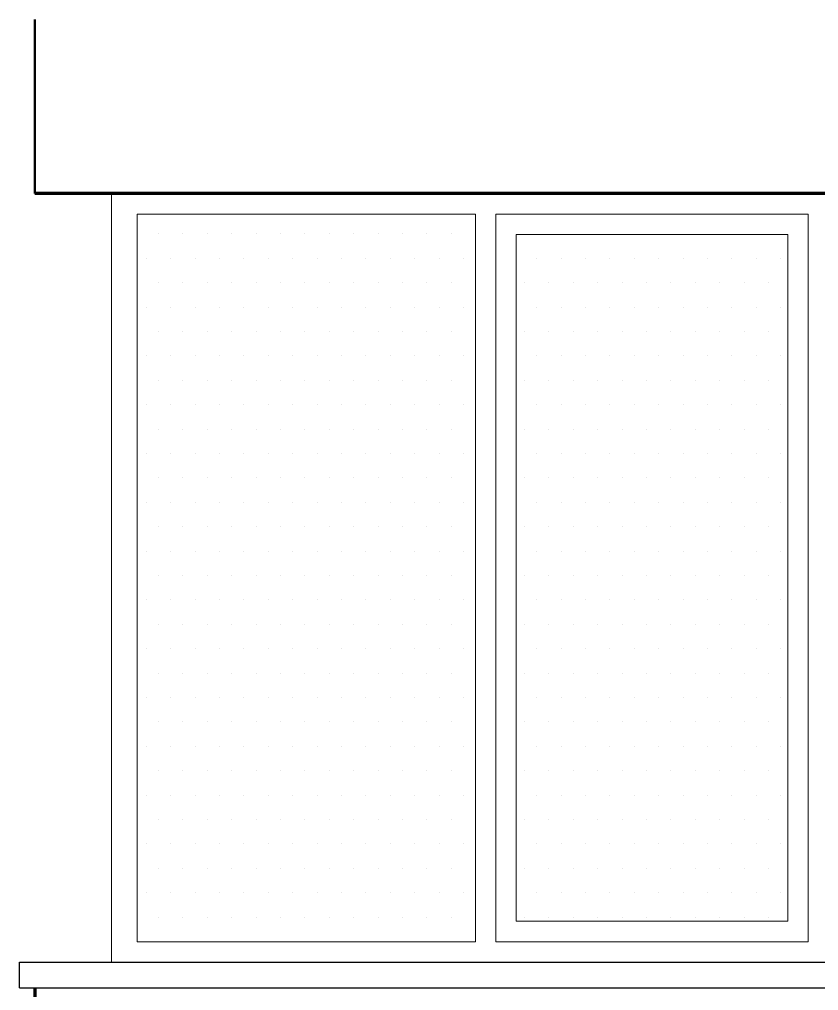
# Model space of a CAD drawing. Header units: millimetres. Extents: x 2016.56 to 2021.8, y 13721.83 to 13722.48.
# Drawn here: x 2021.68092 to 2021.71212, y 13722.35983 to 13722.39774 of the extents above; entities that cross this region are included whole.
import ezdxf

# ---------------------------------------------------------------- set-up
doc = ezdxf.new("R2010")
doc.units = ezdxf.units.MM
doc.layers.get('0').update_dxf_attribs({"lineweight": 20})
for name, color, linetype, lineweight in [('0.3', 150, 'Continuous', 30), ('0.5', 200, 'Continuous', 50), ('1.2', 120, 'Continuous', 120), ('DUVAR', 4, 'Continuous', 40)]:
    doc.layers.add(name, color=color, linetype=linetype, lineweight=lineweight)

msp = doc.modelspace()

# ---------------------------------------------------------------- linework, layer by layer
for p, q in [((2021.684524, 13722.390938), (2021.684524, 13722.360938)), ((2021.685524, 13722.390138), (2021.698724, 13722.390138)), ((2021.685524, 13722.390138), (2021.685524, 13722.361738)), ((2021.698724, 13722.390138), (2021.698724, 13722.361738)), ((2021.699524, 13722.390138), (2021.699524, 13722.361738)), ((2021.699524, 13722.390138), (2021.711724, 13722.390138)), ((2021.711724, 13722.390138), (2021.711724, 13722.361738)), ((2021.700324, 13722.389338), (2021.700324, 13722.362538)), ((2021.710924, 13722.389338), (2021.700324, 13722.389338)), ((2021.710924, 13722.389338), (2021.710924, 13722.362538)), ((2021.700324, 13722.362538), (2021.710924, 13722.362538)), ((2021.698724, 13722.361738), (2021.685524, 13722.361738)), ((2021.711724, 13722.361738), (2021.699524, 13722.361738))]:
    msp.add_line(p, q)
at = {"layer": '0.3'}
for p, q in [((2021.680924, 13722.360938), (2021.737124, 13722.360938)), ((2021.680924, 13722.359938), (2021.680924, 13722.360938)), ((2021.680924, 13722.359938), (2021.737124, 13722.359938))]:
    msp.add_line(p, q, dxfattribs=at)
at = {"layer": '0.5'}
for p in [(2021.681524, 13722.397738), (2021.736524, 13722.390938)]:
    msp.add_line(p, (2021.681524, 13722.390938), dxfattribs=at)
at = {"layer": '1.2'}
for p, q in [((2021.736524, 13722.390938), (2021.681524, 13722.390938)), ((2021.681524, 13722.359938), (2021.681524, 13722.330938))]:
    msp.add_line(p, q, dxfattribs=at)
at = {"layer": 'DUVAR'}
for p, q in [((2021.686353, 13722.389367), (2021.686353, 13722.389367)), ((2021.687305, 13722.389367), (2021.687305, 13722.389367)), ((2021.688258, 13722.389367), (2021.688258, 13722.389367)), ((2021.68921, 13722.389367), (2021.68921, 13722.389367)), ((2021.690163, 13722.389367), (2021.690163, 13722.389367)), ((2021.691115, 13722.389367), (2021.691115, 13722.389367)), ((2021.692068, 13722.389367), (2021.692068, 13722.389367)), ((2021.69302, 13722.389367), (2021.69302, 13722.389367)), ((2021.693973, 13722.389367), (2021.693973, 13722.389367)), ((2021.694925, 13722.389367), (2021.694925, 13722.389367)), ((2021.695878, 13722.389367), (2021.695878, 13722.389367)), ((2021.69683, 13722.389367), (2021.69683, 13722.389367)), ((2021.697783, 13722.389367), (2021.697783, 13722.389367)), ((2021.685877, 13722.388414), (2021.685877, 13722.388414)), ((2021.686829, 13722.388414), (2021.686829, 13722.388414)), ((2021.687782, 13722.388414), (2021.687782, 13722.388414)), ((2021.688734, 13722.388414), (2021.688734, 13722.388414)), ((2021.689687, 13722.388414), (2021.689687, 13722.388414)), ((2021.690639, 13722.388414), (2021.690639, 13722.388414)), ((2021.691592, 13722.388414), (2021.691592, 13722.388414)), ((2021.692544, 13722.388414), (2021.692544, 13722.388414)), ((2021.693497, 13722.388414), (2021.693497, 13722.388414)), ((2021.694449, 13722.388414), (2021.694449, 13722.388414)), ((2021.695402, 13722.388414), (2021.695402, 13722.388414)), ((2021.696354, 13722.388414), (2021.696354, 13722.388414)), ((2021.697307, 13722.388414), (2021.697307, 13722.388414)), ((2021.698259, 13722.388414), (2021.698259, 13722.388414)), ((2021.701117, 13722.388414), (2021.701117, 13722.388414)), ((2021.702069, 13722.388414), (2021.702069, 13722.388414)), ((2021.703022, 13722.388414), (2021.703022, 13722.388414)), ((2021.703974, 13722.388414), (2021.703974, 13722.388414)), ((2021.704927, 13722.388414), (2021.704927, 13722.388414)), ((2021.705879, 13722.388414), (2021.705879, 13722.388414)), ((2021.706832, 13722.388414), (2021.706832, 13722.388414)), ((2021.707784, 13722.388414), (2021.707784, 13722.388414)), ((2021.708737, 13722.388414), (2021.708737, 13722.388414)), ((2021.709689, 13722.388414), (2021.709689, 13722.388414)), ((2021.710642, 13722.388414), (2021.710642, 13722.388414)), ((2021.686353, 13722.387462), (2021.686353, 13722.387462)), ((2021.687305, 13722.387462), (2021.687305, 13722.387462)), ((2021.688258, 13722.387462), (2021.688258, 13722.387462)), ((2021.68921, 13722.387462), (2021.68921, 13722.387462)), ((2021.690163, 13722.387462), (2021.690163, 13722.387462)), ((2021.691115, 13722.387462), (2021.691115, 13722.387462)), ((2021.692068, 13722.387462), (2021.692068, 13722.387462)), ((2021.69302, 13722.387462), (2021.69302, 13722.387462)), ((2021.693973, 13722.387462), (2021.693973, 13722.387462)), ((2021.694925, 13722.387462), (2021.694925, 13722.387462)), ((2021.695878, 13722.387462), (2021.695878, 13722.387462)), ((2021.69683, 13722.387462), (2021.69683, 13722.387462)), ((2021.697783, 13722.387462), (2021.697783, 13722.387462)), ((2021.70064, 13722.387462), (2021.70064, 13722.387462)), ((2021.701593, 13722.387462), (2021.701593, 13722.387462)), ((2021.702545, 13722.387462), (2021.702545, 13722.387462)), ((2021.703498, 13722.387462), (2021.703498, 13722.387462)), ((2021.70445, 13722.387462), (2021.70445, 13722.387462)), ((2021.705403, 13722.387462), (2021.705403, 13722.387462)), ((2021.706355, 13722.387462), (2021.706355, 13722.387462)), ((2021.707308, 13722.387462), (2021.707308, 13722.387462)), ((2021.70826, 13722.387462), (2021.70826, 13722.387462)), ((2021.709213, 13722.387462), (2021.709213, 13722.387462)), ((2021.710165, 13722.387462), (2021.710165, 13722.387462)), ((2021.685877, 13722.386509), (2021.685877, 13722.386509)), ((2021.686829, 13722.386509), (2021.686829, 13722.386509)), ((2021.687782, 13722.386509), (2021.687782, 13722.386509)), ((2021.688734, 13722.386509), (2021.688734, 13722.386509)), ((2021.689687, 13722.386509), (2021.689687, 13722.386509)), ((2021.690639, 13722.386509), (2021.690639, 13722.386509)), ((2021.691592, 13722.386509), (2021.691592, 13722.386509)), ((2021.692544, 13722.386509), (2021.692544, 13722.386509)), ((2021.693497, 13722.386509), (2021.693497, 13722.386509)), ((2021.694449, 13722.386509), (2021.694449, 13722.386509)), ((2021.695402, 13722.386509), (2021.695402, 13722.386509)), ((2021.696354, 13722.386509), (2021.696354, 13722.386509)), ((2021.697307, 13722.386509), (2021.697307, 13722.386509)), ((2021.698259, 13722.386509), (2021.698259, 13722.386509)), ((2021.701117, 13722.386509), (2021.701117, 13722.386509)), ((2021.702069, 13722.386509), (2021.702069, 13722.386509)), ((2021.703022, 13722.386509), (2021.703022, 13722.386509)), ((2021.703974, 13722.386509), (2021.703974, 13722.386509)), ((2021.704927, 13722.386509), (2021.704927, 13722.386509)), ((2021.705879, 13722.386509), (2021.705879, 13722.386509)), ((2021.706832, 13722.386509), (2021.706832, 13722.386509)), ((2021.707784, 13722.386509), (2021.707784, 13722.386509)), ((2021.708737, 13722.386509), (2021.708737, 13722.386509)), ((2021.709689, 13722.386509), (2021.709689, 13722.386509)), ((2021.710642, 13722.386509), (2021.710642, 13722.386509)), ((2021.686353, 13722.385557), (2021.686353, 13722.385557)), ((2021.687305, 13722.385557), (2021.687305, 13722.385557)), ((2021.688258, 13722.385557), (2021.688258, 13722.385557)), ((2021.68921, 13722.385557), (2021.68921, 13722.385557)), ((2021.690163, 13722.385557), (2021.690163, 13722.385557)), ((2021.691115, 13722.385557), (2021.691115, 13722.385557)), ((2021.692068, 13722.385557), (2021.692068, 13722.385557)), ((2021.69302, 13722.385557), (2021.69302, 13722.385557)), ((2021.693973, 13722.385557), (2021.693973, 13722.385557)), ((2021.694925, 13722.385557), (2021.694925, 13722.385557)), ((2021.695878, 13722.385557), (2021.695878, 13722.385557)), ((2021.69683, 13722.385557), (2021.69683, 13722.385557)), ((2021.697783, 13722.385557), (2021.697783, 13722.385557)), ((2021.70064, 13722.385557), (2021.70064, 13722.385557)), ((2021.701593, 13722.385557), (2021.701593, 13722.385557)), ((2021.702545, 13722.385557), (2021.702545, 13722.385557)), ((2021.703498, 13722.385557), (2021.703498, 13722.385557)), ((2021.70445, 13722.385557), (2021.70445, 13722.385557)), ((2021.705403, 13722.385557), (2021.705403, 13722.385557)), ((2021.706355, 13722.385557), (2021.706355, 13722.385557)), ((2021.707308, 13722.385557), (2021.707308, 13722.385557)), ((2021.70826, 13722.385557), (2021.70826, 13722.385557)), ((2021.709213, 13722.385557), (2021.709213, 13722.385557)), ((2021.710165, 13722.385557), (2021.710165, 13722.385557)), ((2021.685877, 13722.384604), (2021.685877, 13722.384604)), ((2021.686829, 13722.384604), (2021.686829, 13722.384604)), ((2021.687782, 13722.384604), (2021.687782, 13722.384604)), ((2021.688734, 13722.384604), (2021.688734, 13722.384604)), ((2021.689687, 13722.384604), (2021.689687, 13722.384604)), ((2021.690639, 13722.384604), (2021.690639, 13722.384604)), ((2021.691592, 13722.384604), (2021.691592, 13722.384604)), ((2021.692544, 13722.384604), (2021.692544, 13722.384604)), ((2021.693497, 13722.384604), (2021.693497, 13722.384604)), ((2021.694449, 13722.384604), (2021.694449, 13722.384604)), ((2021.695402, 13722.384604), (2021.695402, 13722.384604)), ((2021.696354, 13722.384604), (2021.696354, 13722.384604)), ((2021.697307, 13722.384604), (2021.697307, 13722.384604)), ((2021.698259, 13722.384604), (2021.698259, 13722.384604)), ((2021.701117, 13722.384604), (2021.701117, 13722.384604)), ((2021.702069, 13722.384604), (2021.702069, 13722.384604)), ((2021.703022, 13722.384604), (2021.703022, 13722.384604)), ((2021.703974, 13722.384604), (2021.703974, 13722.384604)), ((2021.704927, 13722.384604), (2021.704927, 13722.384604)), ((2021.705879, 13722.384604), (2021.705879, 13722.384604)), ((2021.706832, 13722.384604), (2021.706832, 13722.384604)), ((2021.707784, 13722.384604), (2021.707784, 13722.384604)), ((2021.708737, 13722.384604), (2021.708737, 13722.384604)), ((2021.709689, 13722.384604), (2021.709689, 13722.384604)), ((2021.710642, 13722.384604), (2021.710642, 13722.384604)), ((2021.686353, 13722.383652), (2021.686353, 13722.383652)), ((2021.687305, 13722.383652), (2021.687305, 13722.383652)), ((2021.688258, 13722.383652), (2021.688258, 13722.383652)), ((2021.68921, 13722.383652), (2021.68921, 13722.383652)), ((2021.690163, 13722.383652), (2021.690163, 13722.383652)), ((2021.691115, 13722.383652), (2021.691115, 13722.383652)), ((2021.692068, 13722.383652), (2021.692068, 13722.383652)), ((2021.69302, 13722.383652), (2021.69302, 13722.383652)), ((2021.693973, 13722.383652), (2021.693973, 13722.383652)), ((2021.694925, 13722.383652), (2021.694925, 13722.383652)), ((2021.695878, 13722.383652), (2021.695878, 13722.383652)), ((2021.69683, 13722.383652), (2021.69683, 13722.383652)), ((2021.697783, 13722.383652), (2021.697783, 13722.383652)), ((2021.70064, 13722.383652), (2021.70064, 13722.383652)), ((2021.701593, 13722.383652), (2021.701593, 13722.383652)), ((2021.702545, 13722.383652), (2021.702545, 13722.383652)), ((2021.703498, 13722.383652), (2021.703498, 13722.383652)), ((2021.70445, 13722.383652), (2021.70445, 13722.383652)), ((2021.705403, 13722.383652), (2021.705403, 13722.383652)), ((2021.706355, 13722.383652), (2021.706355, 13722.383652)), ((2021.707308, 13722.383652), (2021.707308, 13722.383652)), ((2021.70826, 13722.383652), (2021.70826, 13722.383652)), ((2021.709213, 13722.383652), (2021.709213, 13722.383652)), ((2021.710165, 13722.383652), (2021.710165, 13722.383652)), ((2021.685877, 13722.382699), (2021.685877, 13722.382699)), ((2021.686829, 13722.382699), (2021.686829, 13722.382699)), ((2021.687782, 13722.382699), (2021.687782, 13722.382699)), ((2021.688734, 13722.382699), (2021.688734, 13722.382699)), ((2021.689687, 13722.382699), (2021.689687, 13722.382699)), ((2021.690639, 13722.382699), (2021.690639, 13722.382699)), ((2021.691592, 13722.382699), (2021.691592, 13722.382699)), ((2021.692544, 13722.382699), (2021.692544, 13722.382699)), ((2021.693497, 13722.382699), (2021.693497, 13722.382699)), ((2021.694449, 13722.382699), (2021.694449, 13722.382699)), ((2021.695402, 13722.382699), (2021.695402, 13722.382699)), ((2021.696354, 13722.382699), (2021.696354, 13722.382699)), ((2021.697307, 13722.382699), (2021.697307, 13722.382699)), ((2021.698259, 13722.382699), (2021.698259, 13722.382699)), ((2021.701117, 13722.382699), (2021.701117, 13722.382699)), ((2021.702069, 13722.382699), (2021.702069, 13722.382699)), ((2021.703022, 13722.382699), (2021.703022, 13722.382699)), ((2021.703974, 13722.382699), (2021.703974, 13722.382699)), ((2021.704927, 13722.382699), (2021.704927, 13722.382699)), ((2021.705879, 13722.382699), (2021.705879, 13722.382699)), ((2021.706832, 13722.382699), (2021.706832, 13722.382699)), ((2021.707784, 13722.382699), (2021.707784, 13722.382699)), ((2021.708737, 13722.382699), (2021.708737, 13722.382699)), ((2021.709689, 13722.382699), (2021.709689, 13722.382699)), ((2021.710642, 13722.382699), (2021.710642, 13722.382699)), ((2021.686353, 13722.381747), (2021.686353, 13722.381747)), ((2021.687305, 13722.381747), (2021.687305, 13722.381747)), ((2021.688258, 13722.381747), (2021.688258, 13722.381747)), ((2021.68921, 13722.381747), (2021.68921, 13722.381747)), ((2021.690163, 13722.381747), (2021.690163, 13722.381747)), ((2021.691115, 13722.381747), (2021.691115, 13722.381747)), ((2021.692068, 13722.381747), (2021.692068, 13722.381747)), ((2021.69302, 13722.381747), (2021.69302, 13722.381747)), ((2021.693973, 13722.381747), (2021.693973, 13722.381747)), ((2021.694925, 13722.381747), (2021.694925, 13722.381747)), ((2021.695878, 13722.381747), (2021.695878, 13722.381747)), ((2021.69683, 13722.381747), (2021.69683, 13722.381747)), ((2021.697783, 13722.381747), (2021.697783, 13722.381747)), ((2021.70064, 13722.381747), (2021.70064, 13722.381747)), ((2021.701593, 13722.381747), (2021.701593, 13722.381747)), ((2021.702545, 13722.381747), (2021.702545, 13722.381747)), ((2021.703498, 13722.381747), (2021.703498, 13722.381747)), ((2021.70445, 13722.381747), (2021.70445, 13722.381747)), ((2021.705403, 13722.381747), (2021.705403, 13722.381747)), ((2021.706355, 13722.381747), (2021.706355, 13722.381747)), ((2021.707308, 13722.381747), (2021.707308, 13722.381747)), ((2021.70826, 13722.381747), (2021.70826, 13722.381747)), ((2021.709213, 13722.381747), (2021.709213, 13722.381747)), ((2021.710165, 13722.381747), (2021.710165, 13722.381747)), ((2021.685877, 13722.380794), (2021.685877, 13722.380794)), ((2021.686829, 13722.380794), (2021.686829, 13722.380794)), ((2021.687782, 13722.380794), (2021.687782, 13722.380794)), ((2021.688734, 13722.380794), (2021.688734, 13722.380794)), ((2021.689687, 13722.380794), (2021.689687, 13722.380794)), ((2021.690639, 13722.380794), (2021.690639, 13722.380794)), ((2021.691592, 13722.380794), (2021.691592, 13722.380794)), ((2021.692544, 13722.380794), (2021.692544, 13722.380794)), ((2021.693497, 13722.380794), (2021.693497, 13722.380794)), ((2021.694449, 13722.380794), (2021.694449, 13722.380794)), ((2021.695402, 13722.380794), (2021.695402, 13722.380794)), ((2021.696354, 13722.380794), (2021.696354, 13722.380794)), ((2021.697307, 13722.380794), (2021.697307, 13722.380794)), ((2021.698259, 13722.380794), (2021.698259, 13722.380794)), ((2021.701117, 13722.380794), (2021.701117, 13722.380794)), ((2021.702069, 13722.380794), (2021.702069, 13722.380794)), ((2021.703022, 13722.380794), (2021.703022, 13722.380794)), ((2021.703974, 13722.380794), (2021.703974, 13722.380794)), ((2021.704927, 13722.380794), (2021.704927, 13722.380794)), ((2021.705879, 13722.380794), (2021.705879, 13722.380794)), ((2021.706832, 13722.380794), (2021.706832, 13722.380794)), ((2021.707784, 13722.380794), (2021.707784, 13722.380794)), ((2021.708737, 13722.380794), (2021.708737, 13722.380794)), ((2021.709689, 13722.380794), (2021.709689, 13722.380794)), ((2021.710642, 13722.380794), (2021.710642, 13722.380794)), ((2021.686353, 13722.379842), (2021.686353, 13722.379842)), ((2021.687305, 13722.379842), (2021.687305, 13722.379842)), ((2021.688258, 13722.379842), (2021.688258, 13722.379842)), ((2021.68921, 13722.379842), (2021.68921, 13722.379842)), ((2021.690163, 13722.379842), (2021.690163, 13722.379842)), ((2021.691115, 13722.379842), (2021.691115, 13722.379842)), ((2021.692068, 13722.379842), (2021.692068, 13722.379842)), ((2021.69302, 13722.379842), (2021.69302, 13722.379842)), ((2021.693973, 13722.379842), (2021.693973, 13722.379842)), ((2021.694925, 13722.379842), (2021.694925, 13722.379842)), ((2021.695878, 13722.379842), (2021.695878, 13722.379842)), ((2021.69683, 13722.379842), (2021.69683, 13722.379842)), ((2021.697783, 13722.379842), (2021.697783, 13722.379842)), ((2021.70064, 13722.379842), (2021.70064, 13722.379842)), ((2021.701593, 13722.379842), (2021.701593, 13722.379842)), ((2021.702545, 13722.379842), (2021.702545, 13722.379842)), ((2021.703498, 13722.379842), (2021.703498, 13722.379842)), ((2021.70445, 13722.379842), (2021.70445, 13722.379842)), ((2021.705403, 13722.379842), (2021.705403, 13722.379842)), ((2021.706355, 13722.379842), (2021.706355, 13722.379842)), ((2021.707308, 13722.379842), (2021.707308, 13722.379842)), ((2021.70826, 13722.379842), (2021.70826, 13722.379842)), ((2021.709213, 13722.379842), (2021.709213, 13722.379842)), ((2021.710165, 13722.379842), (2021.710165, 13722.379842)), ((2021.685877, 13722.378889), (2021.685877, 13722.378889)), ((2021.686829, 13722.378889), (2021.686829, 13722.378889)), ((2021.687782, 13722.378889), (2021.687782, 13722.378889)), ((2021.688734, 13722.378889), (2021.688734, 13722.378889)), ((2021.689687, 13722.378889), (2021.689687, 13722.378889)), ((2021.690639, 13722.378889), (2021.690639, 13722.378889)), ((2021.691592, 13722.378889), (2021.691592, 13722.378889)), ((2021.692544, 13722.378889), (2021.692544, 13722.378889)), ((2021.693497, 13722.378889), (2021.693497, 13722.378889)), ((2021.694449, 13722.378889), (2021.694449, 13722.378889)), ((2021.695402, 13722.378889), (2021.695402, 13722.378889)), ((2021.696354, 13722.378889), (2021.696354, 13722.378889)), ((2021.697307, 13722.378889), (2021.697307, 13722.378889)), ((2021.698259, 13722.378889), (2021.698259, 13722.378889)), ((2021.701117, 13722.378889), (2021.701117, 13722.378889)), ((2021.702069, 13722.378889), (2021.702069, 13722.378889)), ((2021.703022, 13722.378889), (2021.703022, 13722.378889)), ((2021.703974, 13722.378889), (2021.703974, 13722.378889)), ((2021.704927, 13722.378889), (2021.704927, 13722.378889)), ((2021.705879, 13722.378889), (2021.705879, 13722.378889)), ((2021.706832, 13722.378889), (2021.706832, 13722.378889)), ((2021.707784, 13722.378889), (2021.707784, 13722.378889)), ((2021.708737, 13722.378889), (2021.708737, 13722.378889)), ((2021.709689, 13722.378889), (2021.709689, 13722.378889)), ((2021.710642, 13722.378889), (2021.710642, 13722.378889)), ((2021.686353, 13722.377937), (2021.686353, 13722.377937)), ((2021.687305, 13722.377937), (2021.687305, 13722.377937)), ((2021.688258, 13722.377937), (2021.688258, 13722.377937)), ((2021.68921, 13722.377937), (2021.68921, 13722.377937)), ((2021.690163, 13722.377937), (2021.690163, 13722.377937)), ((2021.691115, 13722.377937), (2021.691115, 13722.377937)), ((2021.692068, 13722.377937), (2021.692068, 13722.377937)), ((2021.69302, 13722.377937), (2021.69302, 13722.377937)), ((2021.693973, 13722.377937), (2021.693973, 13722.377937)), ((2021.694925, 13722.377937), (2021.694925, 13722.377937)), ((2021.695878, 13722.377937), (2021.695878, 13722.377937)), ((2021.69683, 13722.377937), (2021.69683, 13722.377937)), ((2021.697783, 13722.377937), (2021.697783, 13722.377937)), ((2021.70064, 13722.377937), (2021.70064, 13722.377937)), ((2021.701593, 13722.377937), (2021.701593, 13722.377937)), ((2021.702545, 13722.377937), (2021.702545, 13722.377937)), ((2021.703498, 13722.377937), (2021.703498, 13722.377937)), ((2021.70445, 13722.377937), (2021.70445, 13722.377937)), ((2021.705403, 13722.377937), (2021.705403, 13722.377937)), ((2021.706355, 13722.377937), (2021.706355, 13722.377937)), ((2021.707308, 13722.377937), (2021.707308, 13722.377937)), ((2021.70826, 13722.377937), (2021.70826, 13722.377937)), ((2021.709213, 13722.377937), (2021.709213, 13722.377937)), ((2021.710165, 13722.377937), (2021.710165, 13722.377937)), ((2021.685877, 13722.376984), (2021.685877, 13722.376984)), ((2021.686829, 13722.376984), (2021.686829, 13722.376984)), ((2021.687782, 13722.376984), (2021.687782, 13722.376984)), ((2021.688734, 13722.376984), (2021.688734, 13722.376984)), ((2021.689687, 13722.376984), (2021.689687, 13722.376984)), ((2021.690639, 13722.376984), (2021.690639, 13722.376984)), ((2021.691592, 13722.376984), (2021.691592, 13722.376984)), ((2021.692544, 13722.376984), (2021.692544, 13722.376984)), ((2021.693497, 13722.376984), (2021.693497, 13722.376984)), ((2021.694449, 13722.376984), (2021.694449, 13722.376984)), ((2021.695402, 13722.376984), (2021.695402, 13722.376984)), ((2021.696354, 13722.376984), (2021.696354, 13722.376984)), ((2021.697307, 13722.376984), (2021.697307, 13722.376984)), ((2021.698259, 13722.376984), (2021.698259, 13722.376984)), ((2021.701117, 13722.376984), (2021.701117, 13722.376984)), ((2021.702069, 13722.376984), (2021.702069, 13722.376984)), ((2021.703022, 13722.376984), (2021.703022, 13722.376984)), ((2021.703974, 13722.376984), (2021.703974, 13722.376984)), ((2021.704927, 13722.376984), (2021.704927, 13722.376984)), ((2021.705879, 13722.376984), (2021.705879, 13722.376984)), ((2021.706832, 13722.376984), (2021.706832, 13722.376984)), ((2021.707784, 13722.376984), (2021.707784, 13722.376984)), ((2021.708737, 13722.376984), (2021.708737, 13722.376984)), ((2021.709689, 13722.376984), (2021.709689, 13722.376984)), ((2021.710642, 13722.376984), (2021.710642, 13722.376984)), ((2021.686353, 13722.376032), (2021.686353, 13722.376032)), ((2021.687305, 13722.376032), (2021.687305, 13722.376032)), ((2021.688258, 13722.376032), (2021.688258, 13722.376032)), ((2021.68921, 13722.376032), (2021.68921, 13722.376032)), ((2021.690163, 13722.376032), (2021.690163, 13722.376032)), ((2021.691115, 13722.376032), (2021.691115, 13722.376032)), ((2021.692068, 13722.376032), (2021.692068, 13722.376032)), ((2021.69302, 13722.376032), (2021.69302, 13722.376032)), ((2021.693973, 13722.376032), (2021.693973, 13722.376032)), ((2021.694925, 13722.376032), (2021.694925, 13722.376032)), ((2021.695878, 13722.376032), (2021.695878, 13722.376032)), ((2021.69683, 13722.376032), (2021.69683, 13722.376032)), ((2021.697783, 13722.376032), (2021.697783, 13722.376032)), ((2021.70064, 13722.376032), (2021.70064, 13722.376032)), ((2021.701593, 13722.376032), (2021.701593, 13722.376032)), ((2021.702545, 13722.376032), (2021.702545, 13722.376032)), ((2021.703498, 13722.376032), (2021.703498, 13722.376032)), ((2021.70445, 13722.376032), (2021.70445, 13722.376032)), ((2021.705403, 13722.376032), (2021.705403, 13722.376032)), ((2021.706355, 13722.376032), (2021.706355, 13722.376032)), ((2021.707308, 13722.376032), (2021.707308, 13722.376032)), ((2021.70826, 13722.376032), (2021.70826, 13722.376032)), ((2021.709213, 13722.376032), (2021.709213, 13722.376032)), ((2021.710165, 13722.376032), (2021.710165, 13722.376032)), ((2021.685877, 13722.375079), (2021.685877, 13722.375079)), ((2021.686829, 13722.375079), (2021.686829, 13722.375079)), ((2021.687782, 13722.375079), (2021.687782, 13722.375079)), ((2021.688734, 13722.375079), (2021.688734, 13722.375079)), ((2021.689687, 13722.375079), (2021.689687, 13722.375079)), ((2021.690639, 13722.375079), (2021.690639, 13722.375079)), ((2021.691592, 13722.375079), (2021.691592, 13722.375079)), ((2021.692544, 13722.375079), (2021.692544, 13722.375079)), ((2021.693497, 13722.375079), (2021.693497, 13722.375079)), ((2021.694449, 13722.375079), (2021.694449, 13722.375079)), ((2021.695402, 13722.375079), (2021.695402, 13722.375079)), ((2021.696354, 13722.375079), (2021.696354, 13722.375079)), ((2021.697307, 13722.375079), (2021.697307, 13722.375079)), ((2021.698259, 13722.375079), (2021.698259, 13722.375079)), ((2021.701117, 13722.375079), (2021.701117, 13722.375079)), ((2021.702069, 13722.375079), (2021.702069, 13722.375079)), ((2021.703022, 13722.375079), (2021.703022, 13722.375079)), ((2021.703974, 13722.375079), (2021.703974, 13722.375079)), ((2021.704927, 13722.375079), (2021.704927, 13722.375079)), ((2021.705879, 13722.375079), (2021.705879, 13722.375079)), ((2021.706832, 13722.375079), (2021.706832, 13722.375079)), ((2021.707784, 13722.375079), (2021.707784, 13722.375079)), ((2021.708737, 13722.375079), (2021.708737, 13722.375079)), ((2021.709689, 13722.375079), (2021.709689, 13722.375079)), ((2021.710642, 13722.375079), (2021.710642, 13722.375079)), ((2021.686353, 13722.374127), (2021.686353, 13722.374127)), ((2021.687305, 13722.374127), (2021.687305, 13722.374127)), ((2021.688258, 13722.374127), (2021.688258, 13722.374127)), ((2021.68921, 13722.374127), (2021.68921, 13722.374127)), ((2021.690163, 13722.374127), (2021.690163, 13722.374127)), ((2021.691115, 13722.374127), (2021.691115, 13722.374127)), ((2021.692068, 13722.374127), (2021.692068, 13722.374127)), ((2021.69302, 13722.374127), (2021.69302, 13722.374127)), ((2021.693973, 13722.374127), (2021.693973, 13722.374127)), ((2021.694925, 13722.374127), (2021.694925, 13722.374127)), ((2021.695878, 13722.374127), (2021.695878, 13722.374127)), ((2021.69683, 13722.374127), (2021.69683, 13722.374127)), ((2021.697783, 13722.374127), (2021.697783, 13722.374127)), ((2021.70064, 13722.374127), (2021.70064, 13722.374127)), ((2021.701593, 13722.374127), (2021.701593, 13722.374127)), ((2021.702545, 13722.374127), (2021.702545, 13722.374127)), ((2021.703498, 13722.374127), (2021.703498, 13722.374127)), ((2021.70445, 13722.374127), (2021.70445, 13722.374127)), ((2021.705403, 13722.374127), (2021.705403, 13722.374127)), ((2021.706355, 13722.374127), (2021.706355, 13722.374127)), ((2021.707308, 13722.374127), (2021.707308, 13722.374127)), ((2021.70826, 13722.374127), (2021.70826, 13722.374127)), ((2021.709213, 13722.374127), (2021.709213, 13722.374127)), ((2021.710165, 13722.374127), (2021.710165, 13722.374127)), ((2021.685877, 13722.373174), (2021.685877, 13722.373174)), ((2021.686829, 13722.373174), (2021.686829, 13722.373174)), ((2021.687782, 13722.373174), (2021.687782, 13722.373174)), ((2021.688734, 13722.373174), (2021.688734, 13722.373174)), ((2021.689687, 13722.373174), (2021.689687, 13722.373174)), ((2021.690639, 13722.373174), (2021.690639, 13722.373174)), ((2021.691592, 13722.373174), (2021.691592, 13722.373174)), ((2021.692544, 13722.373174), (2021.692544, 13722.373174)), ((2021.693497, 13722.373174), (2021.693497, 13722.373174)), ((2021.694449, 13722.373174), (2021.694449, 13722.373174)), ((2021.695402, 13722.373174), (2021.695402, 13722.373174)), ((2021.696354, 13722.373174), (2021.696354, 13722.373174)), ((2021.697307, 13722.373174), (2021.697307, 13722.373174)), ((2021.698259, 13722.373174), (2021.698259, 13722.373174)), ((2021.701117, 13722.373174), (2021.701117, 13722.373174)), ((2021.702069, 13722.373174), (2021.702069, 13722.373174)), ((2021.703022, 13722.373174), (2021.703022, 13722.373174)), ((2021.703974, 13722.373174), (2021.703974, 13722.373174)), ((2021.704927, 13722.373174), (2021.704927, 13722.373174)), ((2021.705879, 13722.373174), (2021.705879, 13722.373174)), ((2021.706832, 13722.373174), (2021.706832, 13722.373174)), ((2021.707784, 13722.373174), (2021.707784, 13722.373174)), ((2021.708737, 13722.373174), (2021.708737, 13722.373174)), ((2021.709689, 13722.373174), (2021.709689, 13722.373174)), ((2021.710642, 13722.373174), (2021.710642, 13722.373174)), ((2021.686353, 13722.372222), (2021.686353, 13722.372222)), ((2021.687305, 13722.372222), (2021.687305, 13722.372222)), ((2021.688258, 13722.372222), (2021.688258, 13722.372222)), ((2021.68921, 13722.372222), (2021.68921, 13722.372222)), ((2021.690163, 13722.372222), (2021.690163, 13722.372222)), ((2021.691115, 13722.372222), (2021.691115, 13722.372222)), ((2021.692068, 13722.372222), (2021.692068, 13722.372222)), ((2021.69302, 13722.372222), (2021.69302, 13722.372222)), ((2021.693973, 13722.372222), (2021.693973, 13722.372222)), ((2021.694925, 13722.372222), (2021.694925, 13722.372222)), ((2021.695878, 13722.372222), (2021.695878, 13722.372222)), ((2021.69683, 13722.372222), (2021.69683, 13722.372222)), ((2021.697783, 13722.372222), (2021.697783, 13722.372222)), ((2021.70064, 13722.372222), (2021.70064, 13722.372222)), ((2021.701593, 13722.372222), (2021.701593, 13722.372222)), ((2021.702545, 13722.372222), (2021.702545, 13722.372222)), ((2021.703498, 13722.372222), (2021.703498, 13722.372222)), ((2021.70445, 13722.372222), (2021.70445, 13722.372222)), ((2021.705403, 13722.372222), (2021.705403, 13722.372222)), ((2021.706355, 13722.372222), (2021.706355, 13722.372222)), ((2021.707308, 13722.372222), (2021.707308, 13722.372222)), ((2021.70826, 13722.372222), (2021.70826, 13722.372222)), ((2021.709213, 13722.372222), (2021.709213, 13722.372222)), ((2021.710165, 13722.372222), (2021.710165, 13722.372222)), ((2021.685877, 13722.371269), (2021.685877, 13722.371269)), ((2021.686829, 13722.371269), (2021.686829, 13722.371269)), ((2021.687782, 13722.371269), (2021.687782, 13722.371269)), ((2021.688734, 13722.371269), (2021.688734, 13722.371269)), ((2021.689687, 13722.371269), (2021.689687, 13722.371269)), ((2021.690639, 13722.371269), (2021.690639, 13722.371269)), ((2021.691592, 13722.371269), (2021.691592, 13722.371269)), ((2021.692544, 13722.371269), (2021.692544, 13722.371269)), ((2021.693497, 13722.371269), (2021.693497, 13722.371269)), ((2021.694449, 13722.371269), (2021.694449, 13722.371269)), ((2021.695402, 13722.371269), (2021.695402, 13722.371269)), ((2021.696354, 13722.371269), (2021.696354, 13722.371269)), ((2021.697307, 13722.371269), (2021.697307, 13722.371269)), ((2021.698259, 13722.371269), (2021.698259, 13722.371269)), ((2021.701117, 13722.371269), (2021.701117, 13722.371269)), ((2021.702069, 13722.371269), (2021.702069, 13722.371269)), ((2021.703022, 13722.371269), (2021.703022, 13722.371269)), ((2021.703974, 13722.371269), (2021.703974, 13722.371269)), ((2021.704927, 13722.371269), (2021.704927, 13722.371269)), ((2021.705879, 13722.371269), (2021.705879, 13722.371269)), ((2021.706832, 13722.371269), (2021.706832, 13722.371269)), ((2021.707784, 13722.371269), (2021.707784, 13722.371269)), ((2021.708737, 13722.371269), (2021.708737, 13722.371269)), ((2021.709689, 13722.371269), (2021.709689, 13722.371269)), ((2021.710642, 13722.371269), (2021.710642, 13722.371269)), ((2021.686353, 13722.370317), (2021.686353, 13722.370317)), ((2021.687305, 13722.370317), (2021.687305, 13722.370317)), ((2021.688258, 13722.370317), (2021.688258, 13722.370317)), ((2021.68921, 13722.370317), (2021.68921, 13722.370317)), ((2021.690163, 13722.370317), (2021.690163, 13722.370317)), ((2021.691115, 13722.370317), (2021.691115, 13722.370317)), ((2021.692068, 13722.370317), (2021.692068, 13722.370317)), ((2021.69302, 13722.370317), (2021.69302, 13722.370317)), ((2021.693973, 13722.370317), (2021.693973, 13722.370317)), ((2021.694925, 13722.370317), (2021.694925, 13722.370317)), ((2021.695878, 13722.370317), (2021.695878, 13722.370317)), ((2021.69683, 13722.370317), (2021.69683, 13722.370317)), ((2021.697783, 13722.370317), (2021.697783, 13722.370317)), ((2021.70064, 13722.370317), (2021.70064, 13722.370317)), ((2021.701593, 13722.370317), (2021.701593, 13722.370317)), ((2021.702545, 13722.370317), (2021.702545, 13722.370317)), ((2021.703498, 13722.370317), (2021.703498, 13722.370317)), ((2021.70445, 13722.370317), (2021.70445, 13722.370317)), ((2021.705403, 13722.370317), (2021.705403, 13722.370317)), ((2021.706355, 13722.370317), (2021.706355, 13722.370317)), ((2021.707308, 13722.370317), (2021.707308, 13722.370317)), ((2021.70826, 13722.370317), (2021.70826, 13722.370317)), ((2021.709213, 13722.370317), (2021.709213, 13722.370317)), ((2021.710165, 13722.370317), (2021.710165, 13722.370317)), ((2021.685877, 13722.369364), (2021.685877, 13722.369364)), ((2021.686829, 13722.369364), (2021.686829, 13722.369364)), ((2021.687782, 13722.369364), (2021.687782, 13722.369364)), ((2021.688734, 13722.369364), (2021.688734, 13722.369364)), ((2021.689687, 13722.369364), (2021.689687, 13722.369364)), ((2021.690639, 13722.369364), (2021.690639, 13722.369364)), ((2021.691592, 13722.369364), (2021.691592, 13722.369364)), ((2021.692544, 13722.369364), (2021.692544, 13722.369364)), ((2021.693497, 13722.369364), (2021.693497, 13722.369364)), ((2021.694449, 13722.369364), (2021.694449, 13722.369364)), ((2021.695402, 13722.369364), (2021.695402, 13722.369364)), ((2021.696354, 13722.369364), (2021.696354, 13722.369364)), ((2021.697307, 13722.369364), (2021.697307, 13722.369364)), ((2021.698259, 13722.369364), (2021.698259, 13722.369364)), ((2021.701117, 13722.369364), (2021.701117, 13722.369364)), ((2021.702069, 13722.369364), (2021.702069, 13722.369364)), ((2021.703022, 13722.369364), (2021.703022, 13722.369364)), ((2021.703974, 13722.369364), (2021.703974, 13722.369364)), ((2021.704927, 13722.369364), (2021.704927, 13722.369364)), ((2021.705879, 13722.369364), (2021.705879, 13722.369364)), ((2021.706832, 13722.369364), (2021.706832, 13722.369364)), ((2021.707784, 13722.369364), (2021.707784, 13722.369364)), ((2021.708737, 13722.369364), (2021.708737, 13722.369364)), ((2021.709689, 13722.369364), (2021.709689, 13722.369364)), ((2021.710642, 13722.369364), (2021.710642, 13722.369364)), ((2021.686353, 13722.368412), (2021.686353, 13722.368412)), ((2021.687305, 13722.368412), (2021.687305, 13722.368412)), ((2021.688258, 13722.368412), (2021.688258, 13722.368412)), ((2021.68921, 13722.368412), (2021.68921, 13722.368412)), ((2021.690163, 13722.368412), (2021.690163, 13722.368412)), ((2021.691115, 13722.368412), (2021.691115, 13722.368412)), ((2021.692068, 13722.368412), (2021.692068, 13722.368412)), ((2021.69302, 13722.368412), (2021.69302, 13722.368412)), ((2021.693973, 13722.368412), (2021.693973, 13722.368412)), ((2021.694925, 13722.368412), (2021.694925, 13722.368412)), ((2021.695878, 13722.368412), (2021.695878, 13722.368412)), ((2021.69683, 13722.368412), (2021.69683, 13722.368412)), ((2021.697783, 13722.368412), (2021.697783, 13722.368412)), ((2021.70064, 13722.368412), (2021.70064, 13722.368412)), ((2021.701593, 13722.368412), (2021.701593, 13722.368412)), ((2021.702545, 13722.368412), (2021.702545, 13722.368412)), ((2021.703498, 13722.368412), (2021.703498, 13722.368412)), ((2021.70445, 13722.368412), (2021.70445, 13722.368412)), ((2021.705403, 13722.368412), (2021.705403, 13722.368412)), ((2021.706355, 13722.368412), (2021.706355, 13722.368412)), ((2021.707308, 13722.368412), (2021.707308, 13722.368412)), ((2021.70826, 13722.368412), (2021.70826, 13722.368412)), ((2021.709213, 13722.368412), (2021.709213, 13722.368412)), ((2021.710165, 13722.368412), (2021.710165, 13722.368412)), ((2021.685877, 13722.367459), (2021.685877, 13722.367459)), ((2021.686829, 13722.367459), (2021.686829, 13722.367459)), ((2021.687782, 13722.367459), (2021.687782, 13722.367459)), ((2021.688734, 13722.367459), (2021.688734, 13722.367459)), ((2021.689687, 13722.367459), (2021.689687, 13722.367459)), ((2021.690639, 13722.367459), (2021.690639, 13722.367459)), ((2021.691592, 13722.367459), (2021.691592, 13722.367459)), ((2021.692544, 13722.367459), (2021.692544, 13722.367459)), ((2021.693497, 13722.367459), (2021.693497, 13722.367459)), ((2021.694449, 13722.367459), (2021.694449, 13722.367459)), ((2021.695402, 13722.367459), (2021.695402, 13722.367459)), ((2021.696354, 13722.367459), (2021.696354, 13722.367459)), ((2021.697307, 13722.367459), (2021.697307, 13722.367459)), ((2021.698259, 13722.367459), (2021.698259, 13722.367459)), ((2021.701117, 13722.367459), (2021.701117, 13722.367459)), ((2021.702069, 13722.367459), (2021.702069, 13722.367459)), ((2021.703022, 13722.367459), (2021.703022, 13722.367459)), ((2021.703974, 13722.367459), (2021.703974, 13722.367459)), ((2021.704927, 13722.367459), (2021.704927, 13722.367459)), ((2021.705879, 13722.367459), (2021.705879, 13722.367459)), ((2021.706832, 13722.367459), (2021.706832, 13722.367459)), ((2021.707784, 13722.367459), (2021.707784, 13722.367459)), ((2021.708737, 13722.367459), (2021.708737, 13722.367459)), ((2021.709689, 13722.367459), (2021.709689, 13722.367459)), ((2021.710642, 13722.367459), (2021.710642, 13722.367459)), ((2021.686353, 13722.366507), (2021.686353, 13722.366507)), ((2021.687305, 13722.366507), (2021.687305, 13722.366507)), ((2021.688258, 13722.366507), (2021.688258, 13722.366507)), ((2021.68921, 13722.366507), (2021.68921, 13722.366507)), ((2021.690163, 13722.366507), (2021.690163, 13722.366507)), ((2021.691115, 13722.366507), (2021.691115, 13722.366507)), ((2021.692068, 13722.366507), (2021.692068, 13722.366507)), ((2021.69302, 13722.366507), (2021.69302, 13722.366507)), ((2021.693973, 13722.366507), (2021.693973, 13722.366507)), ((2021.694925, 13722.366507), (2021.694925, 13722.366507)), ((2021.695878, 13722.366507), (2021.695878, 13722.366507)), ((2021.69683, 13722.366507), (2021.69683, 13722.366507)), ((2021.697783, 13722.366507), (2021.697783, 13722.366507)), ((2021.70064, 13722.366507), (2021.70064, 13722.366507)), ((2021.701593, 13722.366507), (2021.701593, 13722.366507)), ((2021.702545, 13722.366507), (2021.702545, 13722.366507)), ((2021.703498, 13722.366507), (2021.703498, 13722.366507)), ((2021.70445, 13722.366507), (2021.70445, 13722.366507)), ((2021.705403, 13722.366507), (2021.705403, 13722.366507)), ((2021.706355, 13722.366507), (2021.706355, 13722.366507)), ((2021.707308, 13722.366507), (2021.707308, 13722.366507)), ((2021.70826, 13722.366507), (2021.70826, 13722.366507)), ((2021.709213, 13722.366507), (2021.709213, 13722.366507)), ((2021.710165, 13722.366507), (2021.710165, 13722.366507)), ((2021.685877, 13722.365554), (2021.685877, 13722.365554)), ((2021.686829, 13722.365554), (2021.686829, 13722.365554)), ((2021.687782, 13722.365554), (2021.687782, 13722.365554)), ((2021.688734, 13722.365554), (2021.688734, 13722.365554)), ((2021.689687, 13722.365554), (2021.689687, 13722.365554)), ((2021.690639, 13722.365554), (2021.690639, 13722.365554)), ((2021.691592, 13722.365554), (2021.691592, 13722.365554)), ((2021.692544, 13722.365554), (2021.692544, 13722.365554)), ((2021.693497, 13722.365554), (2021.693497, 13722.365554)), ((2021.694449, 13722.365554), (2021.694449, 13722.365554)), ((2021.695402, 13722.365554), (2021.695402, 13722.365554)), ((2021.696354, 13722.365554), (2021.696354, 13722.365554)), ((2021.697307, 13722.365554), (2021.697307, 13722.365554)), ((2021.698259, 13722.365554), (2021.698259, 13722.365554)), ((2021.701117, 13722.365554), (2021.701117, 13722.365554)), ((2021.702069, 13722.365554), (2021.702069, 13722.365554)), ((2021.703022, 13722.365554), (2021.703022, 13722.365554)), ((2021.703974, 13722.365554), (2021.703974, 13722.365554)), ((2021.704927, 13722.365554), (2021.704927, 13722.365554)), ((2021.705879, 13722.365554), (2021.705879, 13722.365554)), ((2021.706832, 13722.365554), (2021.706832, 13722.365554)), ((2021.707784, 13722.365554), (2021.707784, 13722.365554)), ((2021.708737, 13722.365554), (2021.708737, 13722.365554)), ((2021.709689, 13722.365554), (2021.709689, 13722.365554)), ((2021.710642, 13722.365554), (2021.710642, 13722.365554)), ((2021.686353, 13722.364602), (2021.686353, 13722.364602)), ((2021.687305, 13722.364602), (2021.687305, 13722.364602)), ((2021.688258, 13722.364602), (2021.688258, 13722.364602)), ((2021.68921, 13722.364602), (2021.68921, 13722.364602)), ((2021.690163, 13722.364602), (2021.690163, 13722.364602)), ((2021.691115, 13722.364602), (2021.691115, 13722.364602)), ((2021.692068, 13722.364602), (2021.692068, 13722.364602)), ((2021.69302, 13722.364602), (2021.69302, 13722.364602)), ((2021.693973, 13722.364602), (2021.693973, 13722.364602)), ((2021.694925, 13722.364602), (2021.694925, 13722.364602)), ((2021.695878, 13722.364602), (2021.695878, 13722.364602)), ((2021.69683, 13722.364602), (2021.69683, 13722.364602)), ((2021.697783, 13722.364602), (2021.697783, 13722.364602)), ((2021.70064, 13722.364602), (2021.70064, 13722.364602)), ((2021.701593, 13722.364602), (2021.701593, 13722.364602)), ((2021.702545, 13722.364602), (2021.702545, 13722.364602)), ((2021.703498, 13722.364602), (2021.703498, 13722.364602)), ((2021.70445, 13722.364602), (2021.70445, 13722.364602)), ((2021.705403, 13722.364602), (2021.705403, 13722.364602)), ((2021.706355, 13722.364602), (2021.706355, 13722.364602)), ((2021.707308, 13722.364602), (2021.707308, 13722.364602)), ((2021.70826, 13722.364602), (2021.70826, 13722.364602)), ((2021.709213, 13722.364602), (2021.709213, 13722.364602)), ((2021.710165, 13722.364602), (2021.710165, 13722.364602)), ((2021.685877, 13722.363649), (2021.685877, 13722.363649)), ((2021.686829, 13722.363649), (2021.686829, 13722.363649)), ((2021.687782, 13722.363649), (2021.687782, 13722.363649)), ((2021.688734, 13722.363649), (2021.688734, 13722.363649)), ((2021.689687, 13722.363649), (2021.689687, 13722.363649)), ((2021.690639, 13722.363649), (2021.690639, 13722.363649)), ((2021.691592, 13722.363649), (2021.691592, 13722.363649)), ((2021.692544, 13722.363649), (2021.692544, 13722.363649)), ((2021.693497, 13722.363649), (2021.693497, 13722.363649)), ((2021.694449, 13722.363649), (2021.694449, 13722.363649)), ((2021.695402, 13722.363649), (2021.695402, 13722.363649)), ((2021.696354, 13722.363649), (2021.696354, 13722.363649)), ((2021.697307, 13722.363649), (2021.697307, 13722.363649)), ((2021.698259, 13722.363649), (2021.698259, 13722.363649)), ((2021.701117, 13722.363649), (2021.701117, 13722.363649)), ((2021.702069, 13722.363649), (2021.702069, 13722.363649)), ((2021.703022, 13722.363649), (2021.703022, 13722.363649)), ((2021.703974, 13722.363649), (2021.703974, 13722.363649)), ((2021.704927, 13722.363649), (2021.704927, 13722.363649)), ((2021.705879, 13722.363649), (2021.705879, 13722.363649)), ((2021.706832, 13722.363649), (2021.706832, 13722.363649)), ((2021.707784, 13722.363649), (2021.707784, 13722.363649)), ((2021.708737, 13722.363649), (2021.708737, 13722.363649)), ((2021.709689, 13722.363649), (2021.709689, 13722.363649)), ((2021.710642, 13722.363649), (2021.710642, 13722.363649)), ((2021.686353, 13722.362697), (2021.686353, 13722.362697)), ((2021.687305, 13722.362697), (2021.687305, 13722.362697)), ((2021.688258, 13722.362697), (2021.688258, 13722.362697)), ((2021.68921, 13722.362697), (2021.68921, 13722.362697)), ((2021.690163, 13722.362697), (2021.690163, 13722.362697)), ((2021.691115, 13722.362697), (2021.691115, 13722.362697)), ((2021.692068, 13722.362697), (2021.692068, 13722.362697)), ((2021.69302, 13722.362697), (2021.69302, 13722.362697)), ((2021.693973, 13722.362697), (2021.693973, 13722.362697)), ((2021.694925, 13722.362697), (2021.694925, 13722.362697)), ((2021.695878, 13722.362697), (2021.695878, 13722.362697)), ((2021.69683, 13722.362697), (2021.69683, 13722.362697)), ((2021.697783, 13722.362697), (2021.697783, 13722.362697)), ((2021.70064, 13722.362697), (2021.70064, 13722.362697)), ((2021.701593, 13722.362697), (2021.701593, 13722.362697)), ((2021.702545, 13722.362697), (2021.702545, 13722.362697)), ((2021.703498, 13722.362697), (2021.703498, 13722.362697)), ((2021.70445, 13722.362697), (2021.70445, 13722.362697)), ((2021.705403, 13722.362697), (2021.705403, 13722.362697)), ((2021.706355, 13722.362697), (2021.706355, 13722.362697)), ((2021.707308, 13722.362697), (2021.707308, 13722.362697)), ((2021.70826, 13722.362697), (2021.70826, 13722.362697)), ((2021.709213, 13722.362697), (2021.709213, 13722.362697)), ((2021.710165, 13722.362697), (2021.710165, 13722.362697)), ((2021.685877, 13722.361744), (2021.685877, 13722.361744)), ((2021.686829, 13722.361744), (2021.686829, 13722.361744)), ((2021.687782, 13722.361744), (2021.687782, 13722.361744)), ((2021.688734, 13722.361744), (2021.688734, 13722.361744)), ((2021.689687, 13722.361744), (2021.689687, 13722.361744)), ((2021.690639, 13722.361744), (2021.690639, 13722.361744)), ((2021.691592, 13722.361744), (2021.691592, 13722.361744)), ((2021.692544, 13722.361744), (2021.692544, 13722.361744)), ((2021.693497, 13722.361744), (2021.693497, 13722.361744)), ((2021.694449, 13722.361744), (2021.694449, 13722.361744)), ((2021.695402, 13722.361744), (2021.695402, 13722.361744)), ((2021.696354, 13722.361744), (2021.696354, 13722.361744)), ((2021.697307, 13722.361744), (2021.697307, 13722.361744)), ((2021.698259, 13722.361744), (2021.698259, 13722.361744))]:
    msp.add_line(p, q, dxfattribs=at)

doc.saveas('drawing.dxf')
